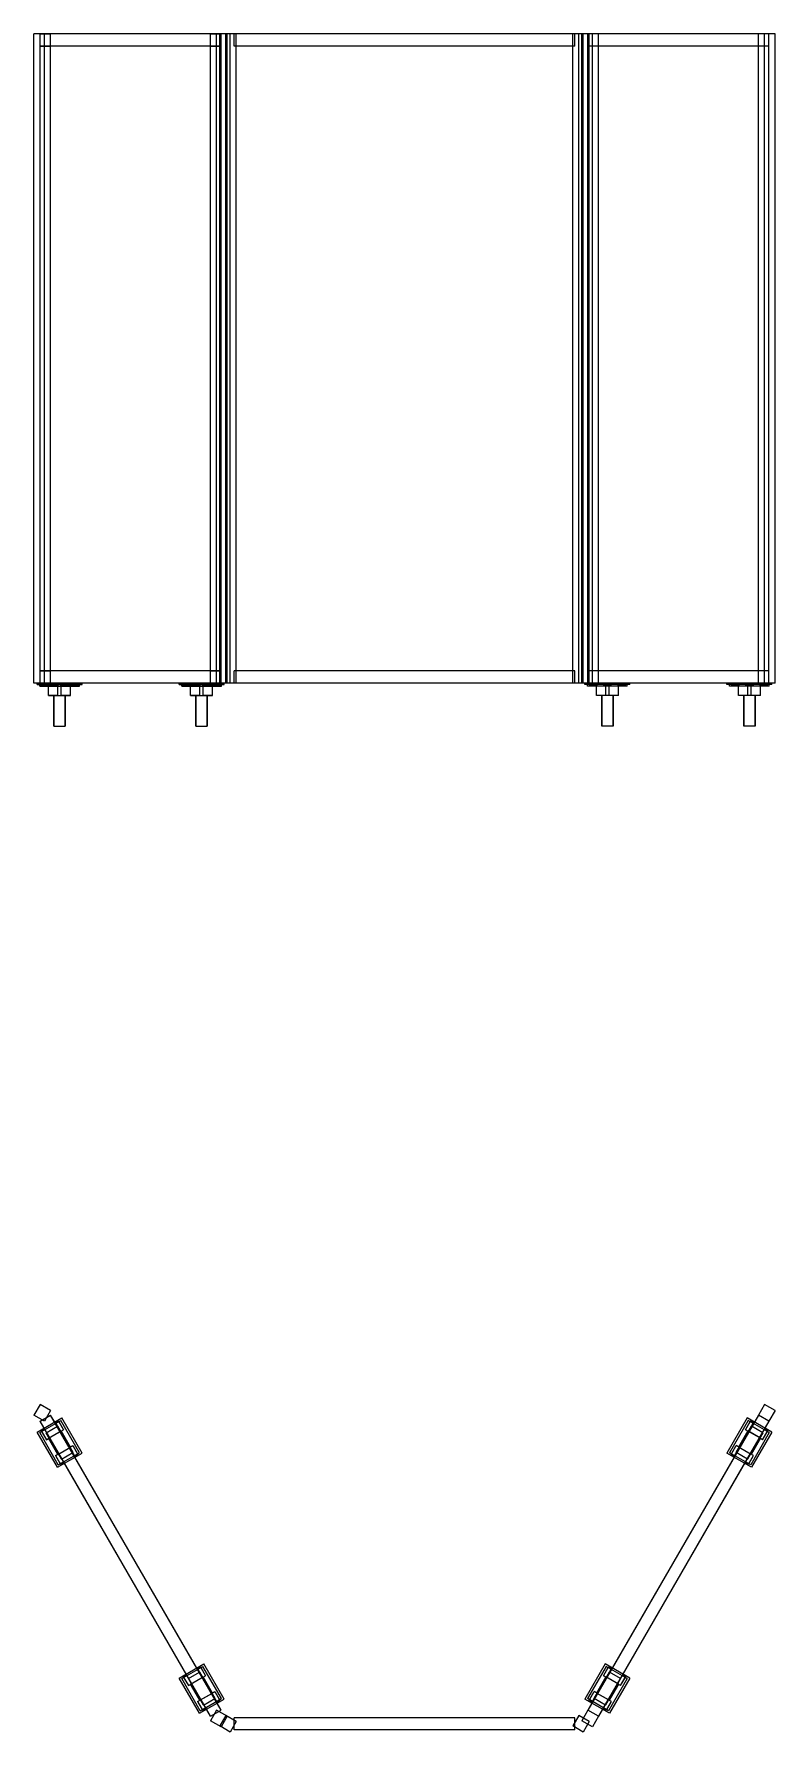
# Model space of a CAD drawing. Header units: millimetres. Extents: x 38 to 363, y 48 to 257.
# Drawn here: x 38 to 129.3, y 48 to 257.3 of the extents above; entities that cross this region are included whole.
import ezdxf

# ---------------------------------------------------------------- set-up
doc = ezdxf.new("R2010")
doc.units = ezdxf.units.MM
doc.layers.add('Frente', color=7, linetype='CONTINUOUS')
doc.layers.add('Planta', color=7, linetype='CONTINUOUS')

msp = doc.modelspace()

# ---------------------------------------------------------------- linework, layer by layer
at = {"layer": 'Frente'}
for p, q in [((38, 177.3), (38, 257.3)), ((38.75, 257.3), (38, 257.3)), ((39.3, 257.3), (38, 257.3)), ((40.05, 257.3), (38.75, 257.3)), ((38.75, 177.3), (38.75, 257.3)), ((38.75, 255.8), (38.75, 257.3)), ((38.75, 257.3), (40.05, 257.3)), ((59.75, 257.3), (38.75, 257.3)), ((38.75, 255.8), (40.05, 255.8)), ((59.75, 255.8), (38.75, 255.8)), ((39.3, 177.3), (39.3, 257.3)), ((40.05, 257.3), (39.3, 257.3)), ((40.05, 177.3), (40.05, 257.3)), ((61.05, 257.3), (40.05, 257.3)), ((40.05, 255.8), (40.05, 257.3)), ((61.05, 255.8), (40.05, 255.8)), ((61.05, 257.3), (59.75, 257.3)), ((59.75, 255.8), (59.75, 257.3)), ((60.5, 257.3), (59.75, 257.3)), ((59.75, 255.8), (59.75, 257.3)), ((59.75, 257.3), (61.05, 257.3)), ((59.75, 178.8), (59.75, 255.8)), ((59.75, 255.8), (61.05, 255.8)), ((61.05, 257.3), (60.5, 257.3)), ((60.5, 255.8), (60.5, 257.3)), ((60.5, 178.8), (60.5, 255.8)), ((62.17, 257.3), (60.88, 257.3)), ((60.88, 177.3), (60.88, 257.3)), ((61.62, 257.3), (60.88, 257.3)), ((61.8, 257.3), (61.05, 257.3)), ((61.05, 255.8), (61.05, 257.3)), ((61.05, 177.3), (61.05, 257.3)), ((61.8, 257.3), (61.05, 257.3)), ((62.65, 257.3), (61.62, 257.3)), ((61.62, 177.3), (61.62, 257.3)), ((61.8, 177.3), (61.8, 257.3)), ((62.17, 177.3), (62.17, 257.3)), ((62.92, 257.3), (62.17, 257.3)), ((62.65, 255.8), (62.65, 257.3)), ((104.65, 257.3), (62.65, 257.3)), ((62.92, 257.3), (62.65, 257.3)), ((62.65, 255.8), (62.65, 257.3)), ((104.65, 257.3), (62.65, 257.3)), ((104.65, 255.8), (62.65, 255.8)), ((104.65, 255.8), (62.65, 255.8)), ((62.92, 255.8), (62.92, 257.3)), ((62.92, 178.8), (62.92, 255.8)), ((105.67, 257.3), (104.38, 257.3)), ((104.38, 255.8), (104.38, 257.3)), ((104.65, 257.3), (104.38, 257.3)), ((104.38, 178.8), (104.38, 255.8)), ((105.12, 257.3), (104.65, 257.3)), ((104.65, 255.8), (104.65, 257.3)), ((104.65, 255.8), (104.65, 257.3)), ((106.25, 257.3), (105.12, 257.3)), ((105.12, 177.3), (105.12, 257.3)), ((106.25, 257.3), (105.5, 257.3)), ((106.8, 257.3), (105.5, 257.3)), ((105.5, 177.3), (105.5, 257.3)), ((105.67, 177.3), (105.67, 257.3)), ((106.42, 257.3), (105.67, 257.3)), ((106.25, 177.3), (106.25, 257.3)), ((106.25, 255.8), (106.25, 257.3)), ((127.25, 257.3), (106.25, 257.3)), ((107.55, 257.3), (106.25, 257.3)), ((107.55, 257.3), (106.25, 257.3)), ((106.42, 257.3), (106.25, 257.3)), ((127.25, 255.8), (106.25, 255.8)), ((107.55, 255.8), (106.25, 255.8)), ((106.42, 177.3), (106.42, 257.3)), ((106.8, 177.3), (106.8, 257.3)), ((107.55, 257.3), (106.8, 257.3)), ((107.55, 255.8), (107.55, 257.3)), ((107.55, 255.8), (107.55, 257.3)), ((128.55, 257.3), (107.55, 257.3)), ((107.55, 178.8), (107.55, 255.8)), ((128.55, 255.8), (107.55, 255.8)), ((127.25, 177.3), (127.25, 257.3)), ((128, 257.3), (127.25, 257.3)), ((127.25, 255.8), (127.25, 257.3)), ((128.55, 257.3), (127.25, 257.3)), ((128.55, 257.3), (127.25, 257.3)), ((128.55, 255.8), (127.25, 255.8)), ((129.3, 257.3), (128, 257.3)), ((128, 177.3), (128, 257.3)), ((128.55, 177.3), (128.55, 257.3)), ((129.3, 257.3), (128.55, 257.3)), ((128.55, 255.8), (128.55, 257.3)), ((129.3, 177.3), (129.3, 257.3)), ((38.75, 177.3), (38.75, 178.8)), ((38.75, 178.8), (40.05, 178.8)), ((59.75, 178.8), (38.75, 178.8)), ((61.05, 178.8), (40.05, 178.8)), ((40.05, 177.3), (40.05, 178.8)), ((59.75, 177.3), (59.75, 178.8)), ((59.75, 177.3), (59.75, 178.8)), ((59.75, 178.8), (61.05, 178.8)), ((60.5, 177.3), (60.5, 178.8)), ((61.05, 177.3), (61.05, 178.8)), ((62.65, 177.3), (62.65, 178.8)), ((104.65, 178.8), (62.65, 178.8)), ((62.65, 177.3), (62.65, 178.8)), ((104.65, 178.8), (62.65, 178.8)), ((62.92, 177.3), (62.92, 178.8)), ((104.38, 177.3), (104.38, 178.8)), ((104.65, 177.3), (104.65, 178.8)), ((104.65, 177.3), (104.65, 178.8)), ((106.25, 177.3), (106.25, 178.8)), ((127.25, 178.8), (106.25, 178.8)), ((107.55, 178.8), (106.25, 178.8)), ((107.55, 177.3), (107.55, 178.8)), ((107.55, 177.3), (107.55, 178.8)), ((128.55, 178.8), (107.55, 178.8)), ((127.25, 177.3), (127.25, 178.8)), ((128.55, 178.8), (127.25, 178.8)), ((128.55, 177.3), (128.55, 178.8)), ((38.75, 177.3), (38, 177.3)), ((39.3, 177.3), (38, 177.3)), ((38.38, 177.1), (38.38, 177.3)), ((40.88, 177.3), (38.38, 177.3)), ((38.38, 177.3), (40.05, 177.3)), ((38.38, 177.1), (41.42, 177.1)), ((40.88, 177.1), (38.38, 177.1)), ((38.71, 176.9), (38.71, 177.1)), ((38.71, 177.1), (41.3, 177.1)), ((40.99, 177.1), (38.71, 177.1)), ((38.71, 176.9), (41.3, 176.9)), ((40.99, 176.9), (38.71, 176.9)), ((40.05, 177.3), (38.75, 177.3)), ((38.75, 177.3), (40.05, 177.3)), ((59.75, 177.3), (38.75, 177.3)), ((38.9, 177.3), (39.53, 177.3)), ((38.9, 177.3), (39.29, 177.3)), ((38.9, 177.1), (38.9, 177.3)), ((38.9, 177.1), (39.53, 177.1)), ((38.9, 177.1), (39.29, 177.1)), ((39.29, 177.3), (39.92, 177.3)), ((39.29, 177.1), (39.29, 177.3)), ((39.29, 177.1), (39.92, 177.1)), ((40.05, 177.3), (39.3, 177.3)), ((39.53, 177.3), (39.92, 177.3)), ((39.53, 177.1), (39.53, 177.3)), ((39.53, 177.1), (39.92, 177.1)), ((39.8, 175.75), (39.8, 176.9)), ((39.8, 176.9), (41.35, 176.9)), ((40.95, 176.9), (39.8, 176.9)), ((39.92, 177.1), (39.92, 177.3)), ((40.05, 177.3), (41.42, 177.3)), ((43.92, 177.3), (40.05, 177.3)), ((40.63, 177.3), (41.26, 177.3)), ((40.63, 177.3), (41.02, 177.3)), ((40.63, 177.1), (40.63, 177.3)), ((40.63, 177.1), (41.26, 177.1)), ((40.63, 177.1), (41.02, 177.1)), ((40.65, 177.3), (41.28, 177.3)), ((40.65, 177.3), (41.04, 177.3)), ((40.65, 177.1), (40.65, 177.3)), ((40.65, 177.1), (41.28, 177.1)), ((40.65, 177.1), (41.04, 177.1)), ((40.88, 177.1), (40.88, 177.3)), ((40.88, 177.3), (43.92, 177.3)), ((40.88, 177.1), (43.92, 177.1)), ((40.95, 175.75), (40.95, 176.9)), ((40.95, 176.9), (42.5, 176.9)), ((40.99, 176.9), (40.99, 177.1)), ((40.99, 177.1), (43.59, 177.1)), ((40.99, 176.9), (43.59, 176.9)), ((41.02, 177.3), (41.65, 177.3)), ((41.02, 177.1), (41.02, 177.3)), ((41.02, 177.1), (41.65, 177.1)), ((41.04, 177.3), (41.67, 177.3)), ((41.04, 177.1), (41.04, 177.3)), ((41.04, 177.1), (41.67, 177.1)), ((41.26, 177.3), (41.65, 177.3)), ((41.26, 177.1), (41.26, 177.3)), ((41.26, 177.1), (41.65, 177.1)), ((41.28, 177.3), (41.67, 177.3)), ((41.28, 177.1), (41.28, 177.3)), ((41.28, 177.1), (41.67, 177.1)), ((41.3, 176.9), (41.3, 177.1)), ((43.59, 177.1), (41.3, 177.1)), ((43.59, 176.9), (41.3, 176.9)), ((41.35, 175.75), (41.35, 176.9)), ((42.5, 176.9), (41.35, 176.9)), ((43.92, 177.3), (41.42, 177.3)), ((41.42, 177.1), (41.42, 177.3)), ((43.92, 177.1), (41.42, 177.1)), ((41.65, 177.1), (41.65, 177.3)), ((41.67, 177.1), (41.67, 177.3)), ((42.38, 177.3), (43.01, 177.3)), ((42.38, 177.3), (42.77, 177.3)), ((42.38, 177.1), (42.38, 177.3)), ((42.38, 177.1), (43.01, 177.1)), ((42.38, 177.1), (42.77, 177.1)), ((42.5, 175.75), (42.5, 176.9)), ((42.77, 177.3), (43.4, 177.3)), ((42.77, 177.1), (42.77, 177.3)), ((42.77, 177.1), (43.4, 177.1)), ((43.01, 177.3), (43.4, 177.3)), ((43.01, 177.1), (43.01, 177.3)), ((43.01, 177.1), (43.4, 177.1)), ((43.4, 177.1), (43.4, 177.3)), ((43.59, 176.9), (43.59, 177.1)), ((58.13, 177.3), (43.92, 177.3)), ((43.92, 177.1), (43.92, 177.3)), ((55.88, 177.1), (55.88, 177.3)), ((55.88, 177.3), (58.92, 177.3)), ((58.38, 177.3), (55.88, 177.3)), ((55.88, 177.1), (58.92, 177.1)), ((58.38, 177.1), (55.88, 177.1)), ((56.21, 176.9), (56.21, 177.1)), ((56.21, 177.1), (58.8, 177.1)), ((58.49, 177.1), (56.21, 177.1)), ((56.21, 176.9), (58.8, 176.9)), ((58.49, 176.9), (56.21, 176.9)), ((56.4, 177.3), (57.03, 177.3)), ((56.4, 177.3), (56.79, 177.3)), ((56.4, 177.1), (56.4, 177.3)), ((56.4, 177.1), (57.03, 177.1)), ((56.4, 177.1), (56.79, 177.1)), ((56.79, 177.3), (57.42, 177.3)), ((56.79, 177.1), (56.79, 177.3)), ((56.79, 177.1), (57.42, 177.1)), ((57.03, 177.3), (57.42, 177.3)), ((57.03, 177.1), (57.03, 177.3)), ((57.03, 177.1), (57.42, 177.1)), ((57.3, 175.75), (57.3, 176.9)), ((57.3, 176.9), (58.85, 176.9)), ((58.45, 176.9), (57.3, 176.9)), ((57.42, 177.1), (57.42, 177.3)), ((61.05, 177.3), (58.13, 177.3)), ((58.13, 177.3), (58.76, 177.3)), ((58.13, 177.3), (58.52, 177.3)), ((58.13, 177.1), (58.13, 177.3)), ((58.13, 177.1), (58.76, 177.1)), ((58.13, 177.1), (58.52, 177.1)), ((58.15, 177.3), (58.78, 177.3)), ((58.15, 177.3), (58.54, 177.3)), ((58.15, 177.1), (58.15, 177.3)), ((58.15, 177.1), (58.78, 177.1)), ((58.15, 177.1), (58.54, 177.1)), ((58.38, 177.1), (58.38, 177.3)), ((58.38, 177.3), (61.42, 177.3)), ((58.38, 177.1), (61.42, 177.1)), ((58.45, 175.75), (58.45, 176.9)), ((58.45, 176.9), (60, 176.9)), ((58.49, 176.9), (58.49, 177.1)), ((58.49, 177.1), (61.09, 177.1)), ((58.49, 176.9), (61.09, 176.9)), ((58.52, 177.3), (59.15, 177.3)), ((58.52, 177.1), (58.52, 177.3)), ((58.52, 177.1), (59.15, 177.1)), ((58.54, 177.3), (59.17, 177.3)), ((58.54, 177.1), (58.54, 177.3)), ((58.54, 177.1), (59.17, 177.1)), ((58.76, 177.3), (59.15, 177.3)), ((58.76, 177.1), (58.76, 177.3)), ((58.76, 177.1), (59.15, 177.1)), ((58.78, 177.3), (59.17, 177.3)), ((58.78, 177.1), (58.78, 177.3)), ((58.78, 177.1), (59.17, 177.1)), ((58.8, 176.9), (58.8, 177.1)), ((61.09, 177.1), (58.8, 177.1)), ((61.09, 176.9), (58.8, 176.9)), ((58.85, 175.75), (58.85, 176.9)), ((60, 176.9), (58.85, 176.9)), ((61.42, 177.3), (58.92, 177.3)), ((58.92, 177.1), (58.92, 177.3)), ((61.42, 177.1), (58.92, 177.1)), ((59.15, 177.1), (59.15, 177.3)), ((59.17, 177.1), (59.17, 177.3)), ((61.05, 177.3), (59.75, 177.3)), ((60.5, 177.3), (59.75, 177.3)), ((59.75, 177.3), (61.05, 177.3)), ((59.88, 177.3), (60.51, 177.3)), ((59.88, 177.3), (60.27, 177.3)), ((59.88, 177.1), (59.88, 177.3)), ((59.88, 177.1), (60.51, 177.1)), ((59.88, 177.1), (60.27, 177.1)), ((60, 175.75), (60, 176.9)), ((60.27, 177.3), (60.9, 177.3)), ((60.27, 177.1), (60.27, 177.3)), ((60.27, 177.1), (60.9, 177.1)), ((61.42, 177.3), (60.5, 177.3)), ((60.51, 177.3), (60.9, 177.3)), ((60.51, 177.1), (60.51, 177.3)), ((60.51, 177.1), (60.9, 177.1)), ((62.17, 177.3), (60.88, 177.3)), ((61.62, 177.3), (60.88, 177.3)), ((60.9, 177.1), (60.9, 177.3)), ((61.8, 177.3), (61.05, 177.3)), ((61.09, 176.9), (61.09, 177.1)), ((61.8, 177.3), (61.42, 177.3)), ((61.42, 177.1), (61.42, 177.3)), ((62.65, 177.3), (61.62, 177.3)), ((62.92, 177.3), (62.17, 177.3)), ((104.65, 177.3), (62.65, 177.3)), ((62.92, 177.3), (62.65, 177.3)), ((104.65, 177.3), (62.65, 177.3)), ((105.67, 177.3), (104.38, 177.3)), ((104.65, 177.3), (104.38, 177.3)), ((105.12, 177.3), (104.65, 177.3)), ((105.88, 177.3), (105.12, 177.3)), ((105.88, 177.3), (105.5, 177.3)), ((106.8, 177.3), (105.5, 177.3)), ((106.42, 177.3), (105.67, 177.3)), ((108.38, 177.3), (105.88, 177.3)), ((105.88, 177.1), (105.88, 177.3)), ((106.25, 177.3), (105.88, 177.3)), ((108.92, 177.3), (105.88, 177.3)), ((106.42, 177.3), (105.88, 177.3)), ((108.38, 177.1), (105.88, 177.1)), ((108.92, 177.1), (105.88, 177.1)), ((106.21, 176.9), (106.21, 177.1)), ((108.8, 177.1), (106.21, 177.1)), ((108.49, 177.1), (106.21, 177.1)), ((108.49, 176.9), (106.21, 176.9)), ((108.8, 176.9), (106.21, 176.9)), ((107.55, 177.3), (106.25, 177.3)), ((107.55, 177.3), (106.25, 177.3)), ((109.17, 177.3), (106.25, 177.3)), ((106.79, 177.3), (106.4, 177.3)), ((106.4, 177.3), (107.03, 177.3)), ((106.4, 177.1), (106.4, 177.3)), ((106.79, 177.1), (106.4, 177.1)), ((106.4, 177.1), (107.03, 177.1)), ((106.79, 177.3), (107.42, 177.3)), ((106.79, 177.1), (106.79, 177.3)), ((106.79, 177.1), (107.42, 177.1)), ((107.55, 177.3), (106.8, 177.3)), ((107.42, 177.3), (107.03, 177.3)), ((107.03, 177.1), (107.03, 177.3)), ((107.42, 177.1), (107.03, 177.1)), ((107.3, 175.75), (107.3, 176.9)), ((108.85, 176.9), (107.3, 176.9)), ((108.45, 176.9), (107.3, 176.9)), ((107.42, 177.1), (107.42, 177.3)), ((128.55, 177.3), (107.55, 177.3)), ((108.52, 177.3), (108.13, 177.3)), ((108.13, 177.3), (108.76, 177.3)), ((108.13, 177.1), (108.13, 177.3)), ((108.52, 177.1), (108.13, 177.1)), ((108.13, 177.1), (108.76, 177.1)), ((108.54, 177.3), (108.15, 177.3)), ((108.15, 177.3), (108.78, 177.3)), ((108.15, 177.1), (108.15, 177.3)), ((108.54, 177.1), (108.15, 177.1)), ((108.15, 177.1), (108.78, 177.1)), ((111.42, 177.3), (108.38, 177.3)), ((108.38, 177.1), (108.38, 177.3)), ((111.42, 177.1), (108.38, 177.1)), ((108.45, 175.75), (108.45, 176.9)), ((110, 176.9), (108.45, 176.9)), ((108.49, 176.9), (108.49, 177.1)), ((111.09, 177.1), (108.49, 177.1)), ((111.09, 176.9), (108.49, 176.9)), ((108.52, 177.3), (109.15, 177.3)), ((108.52, 177.1), (108.52, 177.3)), ((108.52, 177.1), (109.15, 177.1)), ((108.54, 177.3), (109.17, 177.3)), ((108.54, 177.1), (108.54, 177.3)), ((108.54, 177.1), (109.17, 177.1)), ((109.15, 177.3), (108.76, 177.3)), ((108.76, 177.1), (108.76, 177.3)), ((109.15, 177.1), (108.76, 177.1)), ((109.17, 177.3), (108.78, 177.3)), ((108.78, 177.1), (108.78, 177.3)), ((109.17, 177.1), (108.78, 177.1)), ((108.8, 176.9), (108.8, 177.1)), ((111.09, 177.1), (108.8, 177.1)), ((111.09, 176.9), (108.8, 176.9)), ((108.85, 175.75), (108.85, 176.9)), ((110, 176.9), (108.85, 176.9)), ((108.92, 177.1), (108.92, 177.3)), ((111.42, 177.3), (108.92, 177.3)), ((111.42, 177.1), (108.92, 177.1)), ((109.15, 177.1), (109.15, 177.3)), ((123.38, 177.3), (109.17, 177.3)), ((109.17, 177.1), (109.17, 177.3)), ((110.27, 177.3), (109.88, 177.3)), ((109.88, 177.3), (110.51, 177.3)), ((109.88, 177.1), (109.88, 177.3)), ((110.27, 177.1), (109.88, 177.1)), ((109.88, 177.1), (110.51, 177.1)), ((110, 175.75), (110, 176.9)), ((110.27, 177.3), (110.9, 177.3)), ((110.27, 177.1), (110.27, 177.3)), ((110.27, 177.1), (110.9, 177.1)), ((110.9, 177.3), (110.51, 177.3)), ((110.51, 177.1), (110.51, 177.3)), ((110.9, 177.1), (110.51, 177.1)), ((110.9, 177.1), (110.9, 177.3)), ((111.09, 176.9), (111.09, 177.1)), ((111.42, 177.1), (111.42, 177.3)), ((125.88, 177.3), (123.38, 177.3)), ((123.38, 177.1), (123.38, 177.3)), ((127.25, 177.3), (123.38, 177.3)), ((126.42, 177.3), (123.38, 177.3)), ((125.88, 177.1), (123.38, 177.1)), ((126.42, 177.1), (123.38, 177.1)), ((123.71, 176.9), (123.71, 177.1)), ((126.3, 177.1), (123.71, 177.1)), ((125.99, 177.1), (123.71, 177.1)), ((125.99, 176.9), (123.71, 176.9)), ((126.3, 176.9), (123.71, 176.9)), ((124.29, 177.3), (123.9, 177.3)), ((123.9, 177.3), (124.53, 177.3)), ((123.9, 177.1), (123.9, 177.3)), ((124.29, 177.1), (123.9, 177.1)), ((123.9, 177.1), (124.53, 177.1)), ((124.29, 177.3), (124.92, 177.3)), ((124.29, 177.1), (124.29, 177.3)), ((124.29, 177.1), (124.92, 177.1)), ((124.92, 177.3), (124.53, 177.3)), ((124.53, 177.1), (124.53, 177.3)), ((124.92, 177.1), (124.53, 177.1)), ((124.8, 175.75), (124.8, 176.9)), ((126.35, 176.9), (124.8, 176.9)), ((125.95, 176.9), (124.8, 176.9)), ((124.92, 177.1), (124.92, 177.3)), ((126.02, 177.3), (125.63, 177.3)), ((125.63, 177.3), (126.26, 177.3)), ((125.63, 177.1), (125.63, 177.3)), ((126.02, 177.1), (125.63, 177.1)), ((125.63, 177.1), (126.26, 177.1)), ((126.04, 177.3), (125.65, 177.3)), ((125.65, 177.3), (126.28, 177.3)), ((125.65, 177.1), (125.65, 177.3)), ((126.04, 177.1), (125.65, 177.1)), ((125.65, 177.1), (126.28, 177.1)), ((127.25, 177.3), (125.88, 177.3)), ((125.88, 177.1), (125.88, 177.3)), ((128.92, 177.1), (125.88, 177.1)), ((125.95, 175.75), (125.95, 176.9)), ((127.5, 176.9), (125.95, 176.9)), ((125.99, 176.9), (125.99, 177.1)), ((128.59, 177.1), (125.99, 177.1)), ((128.59, 176.9), (125.99, 176.9)), ((126.02, 177.3), (126.65, 177.3)), ((126.02, 177.1), (126.02, 177.3)), ((126.02, 177.1), (126.65, 177.1)), ((126.04, 177.3), (126.67, 177.3)), ((126.04, 177.1), (126.04, 177.3)), ((126.04, 177.1), (126.67, 177.1)), ((126.65, 177.3), (126.26, 177.3)), ((126.26, 177.1), (126.26, 177.3)), ((126.65, 177.1), (126.26, 177.1)), ((126.67, 177.3), (126.28, 177.3)), ((126.28, 177.1), (126.28, 177.3)), ((126.67, 177.1), (126.28, 177.1)), ((126.3, 176.9), (126.3, 177.1)), ((128.59, 177.1), (126.3, 177.1)), ((128.59, 176.9), (126.3, 176.9)), ((126.35, 175.75), (126.35, 176.9)), ((127.5, 176.9), (126.35, 176.9)), ((126.42, 177.1), (126.42, 177.3)), ((128.92, 177.3), (126.42, 177.3)), ((128.92, 177.1), (126.42, 177.1)), ((126.65, 177.1), (126.65, 177.3)), ((126.67, 177.1), (126.67, 177.3)), ((128, 177.3), (127.25, 177.3)), ((128.55, 177.3), (127.25, 177.3)), ((128.55, 177.3), (127.25, 177.3)), ((128.92, 177.3), (127.25, 177.3)), ((127.77, 177.3), (127.38, 177.3)), ((127.38, 177.3), (128.01, 177.3)), ((127.38, 177.1), (127.38, 177.3)), ((127.77, 177.1), (127.38, 177.1)), ((127.38, 177.1), (128.01, 177.1)), ((127.5, 175.75), (127.5, 176.9)), ((127.77, 177.3), (128.4, 177.3)), ((127.77, 177.1), (127.77, 177.3)), ((127.77, 177.1), (128.4, 177.1)), ((129.3, 177.3), (128, 177.3)), ((128.4, 177.3), (128.01, 177.3)), ((128.01, 177.1), (128.01, 177.3)), ((128.4, 177.1), (128.01, 177.1)), ((128.4, 177.1), (128.4, 177.3)), ((129.3, 177.3), (128.55, 177.3)), ((128.59, 176.9), (128.59, 177.1)), ((128.92, 177.1), (128.92, 177.3)), ((39.8, 175.75), (41.35, 175.75)), ((40.95, 175.75), (39.8, 175.75)), ((40.46, 175.75), (41.84, 175.75)), ((40.95, 175.75), (42.5, 175.75)), ((42.5, 175.75), (41.35, 175.75)), ((57.3, 175.75), (58.85, 175.75)), ((58.45, 175.75), (57.3, 175.75)), ((57.96, 175.75), (59.34, 175.75)), ((58.45, 175.75), (60, 175.75)), ((60, 175.75), (58.85, 175.75)), ((108.45, 175.75), (107.3, 175.75)), ((108.85, 175.75), (107.3, 175.75)), ((109.34, 175.75), (107.96, 175.75)), ((110, 175.75), (108.45, 175.75)), ((110, 175.75), (108.85, 175.75)), ((125.95, 175.75), (124.8, 175.75)), ((126.35, 175.75), (124.8, 175.75)), ((126.84, 175.75), (125.46, 175.75)), ((127.5, 175.75), (125.95, 175.75)), ((127.5, 175.75), (126.35, 175.75)), ((40.46, 172), (41.84, 172)), ((57.96, 172), (59.34, 172)), ((109.34, 172), (107.96, 172)), ((126.84, 172), (125.46, 172))]:
    msp.add_line(p, q, dxfattribs=at)
for points in [[(40.46, 175.75), (40.46, 172)], [(40.46, 172), (40.46, 175.75)], [(41.84, 175.75), (41.84, 172)], [(41.84, 172), (41.84, 175.75)], [(57.96, 175.75), (57.96, 172)], [(57.96, 172), (57.96, 175.75)], [(59.34, 175.75), (59.34, 172)], [(59.34, 172), (59.34, 175.75)], [(107.96, 175.75), (107.96, 172)], [(107.96, 172), (107.96, 175.75)], [(109.34, 172), (109.34, 175.75)], [(109.34, 175.75), (109.34, 172)], [(125.46, 175.75), (125.46, 172)], [(125.46, 172), (125.46, 175.75)], [(126.84, 172), (126.84, 175.75)], [(126.84, 175.75), (126.84, 172)]]:
    msp.add_lwpolyline(points, dxfattribs=at)
at = {"layer": 'Planta'}
for p, q in [((38.75, 88.37), (38, 87.07)), ((38.75, 88.37), (38, 87.07)), ((40.05, 87.62), (38.75, 88.37)), ((40.05, 87.62), (38.75, 88.37)), ((128, 88.37), (127.25, 87.07)), ((128, 88.37), (127.25, 87.07)), ((129.3, 87.62), (128, 88.37)), ((129.3, 87.62), (128, 88.37)), ((39.3, 86.32), (38, 87.07)), ((39.3, 86.32), (38, 87.07)), ((38.38, 84.96), (41.42, 86.71)), ((38.38, 84.96), (41.42, 86.71)), ((38.71, 84.9), (41.3, 86.4)), ((38.71, 84.9), (41.3, 86.4)), ((38.75, 86.32), (40.05, 87.07)), ((38.75, 86.32), (40.05, 87.07)), ((38.75, 86.32), (40.05, 87.07)), ((38.75, 86.32), (40.05, 87.07)), ((39.25, 85.46), (38.75, 86.32)), ((59.75, 49.95), (38.75, 86.32)), ((59.75, 49.95), (38.75, 86.32)), ((59.75, 49.95), (38.75, 86.32)), ((40.05, 87.62), (39.3, 86.32)), ((40.05, 87.62), (39.3, 86.32)), ((40.55, 86.21), (40.05, 87.07)), ((61.05, 50.7), (40.05, 87.07)), ((61.05, 50.7), (40.05, 87.07)), ((61.05, 50.7), (40.05, 87.07)), ((43.05, 81.88), (40.55, 86.21)), ((40.63, 86.11), (41.02, 86.33)), ((40.63, 86.11), (41.02, 86.33)), ((40.63, 86.11), (40.68, 86.03)), ((40.63, 86.11), (41.26, 85.03)), ((40.68, 86.03), (41.26, 85.03)), ((41.02, 86.33), (41.07, 86.26)), ((41.02, 86.33), (41.65, 85.25)), ((41.07, 86.26), (41.65, 85.25)), ((43.59, 82.43), (41.3, 86.4)), ((43.59, 82.43), (41.3, 86.4)), ((43.92, 82.38), (41.42, 86.71)), ((43.92, 82.38), (41.42, 86.71)), ((127.25, 87.07), (106.25, 50.7)), ((127.25, 87.07), (106.25, 50.7)), ((127.25, 87.07), (106.25, 50.7)), ((128.55, 86.32), (107.55, 49.95)), ((128.55, 86.32), (107.55, 49.95)), ((128.55, 86.32), (107.55, 49.95)), ((125.88, 86.71), (123.38, 82.38)), ((125.88, 86.71), (123.38, 82.38)), ((125.99, 86.4), (123.71, 82.43)), ((125.99, 86.4), (123.71, 82.43)), ((126.75, 86.21), (124.25, 81.88)), ((125.65, 85.25), (126.28, 86.33)), ((125.65, 85.25), (126.23, 86.26)), ((128.92, 84.96), (125.88, 86.71)), ((128.92, 84.96), (125.88, 86.71)), ((128.59, 84.9), (125.99, 86.4)), ((128.59, 84.9), (125.99, 86.4)), ((126.04, 85.03), (126.67, 86.11)), ((126.04, 85.03), (126.62, 86.03)), ((126.23, 86.26), (126.28, 86.33)), ((126.67, 86.11), (126.28, 86.33)), ((126.67, 86.11), (126.28, 86.33)), ((126.62, 86.03), (126.67, 86.11)), ((127.25, 87.07), (126.75, 86.21)), ((128.55, 86.32), (127.25, 87.07)), ((128.55, 86.32), (127.25, 87.07)), ((128.55, 86.32), (127.25, 87.07)), ((128.55, 86.32), (127.25, 87.07)), ((128.55, 86.32), (127.25, 87.07)), ((128.55, 86.32), (127.25, 87.07)), ((128.55, 86.32), (128.05, 85.46)), ((129.3, 87.62), (128.55, 86.32)), ((129.3, 87.62), (128.55, 86.32)), ((40.88, 80.63), (38.38, 84.96)), ((40.88, 80.63), (38.38, 84.96)), ((40.99, 80.93), (38.71, 84.9)), ((40.99, 80.93), (38.71, 84.9)), ((38.9, 85.11), (39.29, 85.33)), ((38.9, 85.11), (39.29, 85.33)), ((38.9, 85.11), (38.94, 85.03)), ((38.9, 85.11), (39.53, 84.03)), ((38.94, 85.03), (39.53, 84.03)), ((41.75, 81.13), (39.25, 85.46)), ((39.29, 85.33), (39.33, 85.26)), ((39.29, 85.33), (39.92, 84.25)), ((39.33, 85.26), (39.92, 84.25)), ((39.52, 84.89), (40.9, 85.69)), ((39.53, 84.03), (39.92, 84.25)), ((39.53, 84.03), (39.92, 84.25)), ((39.8, 84.21), (41.35, 85.11)), ((39.8, 84.21), (39.88, 84.26)), ((40.95, 82.22), (39.8, 84.21)), ((40.95, 82.22), (39.8, 84.21)), ((39.88, 84.26), (41.27, 85.06)), ((41.26, 85.03), (41.65, 85.25)), ((41.26, 85.03), (41.65, 85.25)), ((41.27, 85.06), (41.35, 85.11)), ((42.5, 83.12), (41.35, 85.11)), ((42.5, 83.12), (41.35, 85.11)), ((125.95, 85.11), (124.8, 83.12)), ((125.95, 85.11), (124.8, 83.12)), ((128.05, 85.46), (125.55, 81.13)), ((126.04, 85.03), (125.65, 85.25)), ((126.04, 85.03), (125.65, 85.25)), ((126.03, 85.06), (125.95, 85.11)), ((127.5, 84.21), (125.95, 85.11)), ((127.42, 84.26), (126.03, 85.06)), ((128.59, 84.9), (126.3, 80.93)), ((128.59, 84.9), (126.3, 80.93)), ((127.5, 84.21), (126.35, 82.22)), ((127.5, 84.21), (126.35, 82.22)), ((127.78, 84.89), (126.39, 85.69)), ((128.92, 84.96), (126.42, 80.63)), ((128.92, 84.96), (126.42, 80.63)), ((127.38, 84.25), (128.01, 85.33)), ((127.38, 84.25), (127.96, 85.26)), ((127.77, 84.03), (127.38, 84.25)), ((127.77, 84.03), (127.38, 84.25)), ((127.5, 84.21), (127.42, 84.26)), ((127.77, 84.03), (128.4, 85.11)), ((127.77, 84.03), (128.35, 85.03)), ((127.96, 85.26), (128.01, 85.33)), ((128.4, 85.11), (128.01, 85.33)), ((128.4, 85.11), (128.01, 85.33)), ((128.35, 85.03), (128.4, 85.11)), ((40.65, 82.08), (41.04, 82.3)), ((40.65, 82.08), (41.04, 82.3)), ((40.65, 82.08), (41.28, 81)), ((40.65, 82.08), (41.23, 81.07)), ((40.88, 80.63), (43.92, 82.38)), ((40.88, 80.63), (43.92, 82.38)), ((40.95, 82.22), (42.5, 83.12)), ((40.95, 82.22), (41.03, 82.27)), ((40.99, 80.93), (43.59, 82.43)), ((40.99, 80.93), (43.59, 82.43)), ((41.03, 82.27), (42.42, 83.07)), ((41.04, 82.3), (41.67, 81.22)), ((41.04, 82.3), (41.62, 81.3)), ((41.39, 81.64), (42.78, 82.44)), ((42.38, 83.08), (42.77, 83.3)), ((42.38, 83.08), (42.77, 83.3)), ((42.38, 83.08), (43.01, 82)), ((42.38, 83.08), (42.96, 82.07)), ((42.42, 83.07), (42.5, 83.12)), ((42.77, 83.3), (43.4, 82.22)), ((42.77, 83.3), (43.35, 82.3)), ((42.96, 82.07), (43.01, 82)), ((43.01, 82), (43.4, 82.22)), ((43.01, 82), (43.4, 82.22)), ((58.05, 55.89), (43.05, 81.88)), ((43.35, 82.3), (43.4, 82.22)), ((124.25, 81.88), (109.25, 55.89)), ((126.42, 80.63), (123.38, 82.38)), ((126.42, 80.63), (123.38, 82.38)), ((126.3, 80.93), (123.71, 82.43)), ((126.3, 80.93), (123.71, 82.43)), ((123.9, 82.22), (124.53, 83.3)), ((123.9, 82.22), (123.94, 82.3)), ((124.29, 82), (123.9, 82.22)), ((124.29, 82), (123.9, 82.22)), ((123.94, 82.3), (124.53, 83.3)), ((124.29, 82), (124.92, 83.08)), ((124.29, 82), (124.33, 82.07)), ((124.33, 82.07), (124.92, 83.08)), ((125.9, 81.64), (124.52, 82.44)), ((124.92, 83.08), (124.53, 83.3)), ((124.92, 83.08), (124.53, 83.3)), ((124.88, 83.07), (124.8, 83.12)), ((126.35, 82.22), (124.8, 83.12)), ((126.27, 82.27), (124.88, 83.07)), ((125.63, 81.22), (126.26, 82.3)), ((125.68, 81.3), (126.26, 82.3)), ((126.02, 81), (126.65, 82.08)), ((126.07, 81.07), (126.65, 82.08)), ((126.65, 82.08), (126.26, 82.3)), ((126.65, 82.08), (126.26, 82.3)), ((126.35, 82.22), (126.27, 82.27)), ((41.23, 81.07), (41.28, 81)), ((41.28, 81), (41.67, 81.22)), ((41.28, 81), (41.67, 81.22)), ((41.62, 81.3), (41.67, 81.22)), ((56.75, 55.14), (41.75, 81.13)), ((125.55, 81.13), (110.55, 55.14)), ((125.63, 81.22), (125.68, 81.3)), ((126.02, 81), (125.63, 81.22)), ((126.02, 81), (125.63, 81.22)), ((126.02, 81), (126.07, 81.07)), ((55.88, 54.64), (58.92, 56.39)), ((55.88, 54.64), (58.92, 56.39)), ((58.38, 50.31), (55.88, 54.64)), ((58.38, 50.31), (55.88, 54.64)), ((56.21, 54.59), (58.8, 56.09)), ((56.21, 54.59), (58.8, 56.09)), ((58.49, 50.62), (56.21, 54.59)), ((58.49, 50.62), (56.21, 54.59)), ((56.4, 54.8), (56.79, 55.02)), ((56.4, 54.8), (56.79, 55.02)), ((56.4, 54.8), (56.44, 54.72)), ((56.4, 54.8), (57.03, 53.72)), ((56.44, 54.72), (57.03, 53.72)), ((59.25, 50.81), (56.75, 55.14)), ((56.79, 55.02), (56.83, 54.95)), ((56.79, 55.02), (57.42, 53.94)), ((56.83, 54.95), (57.42, 53.94)), ((57.02, 54.58), (58.4, 55.38)), ((57.3, 53.9), (58.85, 54.8)), ((57.38, 53.95), (58.77, 54.75)), ((60.55, 51.56), (58.05, 55.89)), ((58.13, 55.8), (58.52, 56.02)), ((58.13, 55.8), (58.52, 56.02)), ((58.13, 55.8), (58.18, 55.72)), ((58.13, 55.8), (58.76, 54.72)), ((58.18, 55.72), (58.76, 54.72)), ((58.52, 56.02), (58.57, 55.95)), ((58.52, 56.02), (59.15, 54.94)), ((58.57, 55.95), (59.15, 54.94)), ((58.76, 54.72), (59.15, 54.94)), ((58.76, 54.72), (59.15, 54.94)), ((58.77, 54.75), (58.85, 54.8)), ((61.09, 52.12), (58.8, 56.09)), ((61.09, 52.12), (58.8, 56.09)), ((60, 52.81), (58.85, 54.8)), ((60, 52.81), (58.85, 54.8)), ((61.42, 52.06), (58.92, 56.39)), ((61.42, 52.06), (58.92, 56.39)), ((108.38, 56.39), (105.88, 52.06)), ((108.38, 56.39), (105.88, 52.06)), ((108.49, 56.09), (106.21, 52.12)), ((108.49, 56.09), (106.21, 52.12)), ((109.25, 55.89), (106.75, 51.56)), ((108.45, 54.8), (107.3, 52.81)), ((108.45, 54.8), (107.3, 52.81)), ((110.55, 55.14), (108.05, 50.81)), ((108.15, 54.94), (108.78, 56.02)), ((108.15, 54.94), (108.73, 55.95)), ((108.54, 54.72), (108.15, 54.94)), ((108.54, 54.72), (108.15, 54.94)), ((111.42, 54.64), (108.38, 56.39)), ((111.42, 54.64), (108.38, 56.39)), ((108.53, 54.75), (108.45, 54.8)), ((110, 53.9), (108.45, 54.8)), ((111.09, 54.59), (108.49, 56.09)), ((111.09, 54.59), (108.49, 56.09)), ((109.92, 53.95), (108.53, 54.75)), ((108.54, 54.72), (109.17, 55.8)), ((108.54, 54.72), (109.12, 55.72)), ((108.73, 55.95), (108.78, 56.02)), ((109.17, 55.8), (108.78, 56.02)), ((109.17, 55.8), (108.78, 56.02)), ((111.09, 54.59), (108.8, 50.62)), ((111.09, 54.59), (108.8, 50.62)), ((110.28, 54.58), (108.89, 55.38)), ((111.42, 54.64), (108.92, 50.31)), ((111.42, 54.64), (108.92, 50.31)), ((109.12, 55.72), (109.17, 55.8)), ((109.88, 53.94), (110.51, 55.02)), ((109.88, 53.94), (110.46, 54.95)), ((110.27, 53.72), (110.9, 54.8)), ((110.27, 53.72), (110.85, 54.72)), ((110.46, 54.95), (110.51, 55.02)), ((110.9, 54.8), (110.51, 55.02)), ((110.9, 54.8), (110.51, 55.02)), ((110.85, 54.72), (110.9, 54.8)), ((57.03, 53.72), (57.42, 53.94)), ((57.03, 53.72), (57.42, 53.94)), ((57.3, 53.9), (57.38, 53.95)), ((58.45, 51.91), (57.3, 53.9)), ((58.45, 51.91), (57.3, 53.9)), ((58.45, 51.91), (60, 52.81)), ((58.53, 51.96), (59.92, 52.76)), ((59.88, 52.77), (60.27, 52.99)), ((59.88, 52.77), (60.27, 52.99)), ((59.88, 52.77), (60.51, 51.69)), ((59.88, 52.77), (60.46, 51.76)), ((59.92, 52.76), (60, 52.81)), ((60.27, 52.99), (60.9, 51.91)), ((60.27, 52.99), (60.85, 51.99)), ((106.4, 51.91), (107.03, 52.99)), ((106.44, 51.99), (107.03, 52.99)), ((106.79, 51.69), (107.42, 52.77)), ((106.83, 51.76), (107.42, 52.77)), ((107.42, 52.77), (107.03, 52.99)), ((107.42, 52.77), (107.03, 52.99)), ((107.38, 52.76), (107.3, 52.81)), ((108.85, 51.91), (107.3, 52.81)), ((108.77, 51.96), (107.38, 52.76)), ((110, 53.9), (108.85, 51.91)), ((110, 53.9), (108.85, 51.91)), ((110.27, 53.72), (109.88, 53.94)), ((110.27, 53.72), (109.88, 53.94)), ((110, 53.9), (109.92, 53.95)), ((58.15, 51.77), (58.54, 51.99)), ((58.15, 51.77), (58.54, 51.99)), ((58.15, 51.77), (58.78, 50.69)), ((58.15, 51.77), (58.73, 50.76)), ((58.38, 50.31), (61.42, 52.06)), ((58.38, 50.31), (61.42, 52.06)), ((58.45, 51.91), (58.53, 51.96)), ((58.49, 50.62), (61.09, 52.12)), ((58.49, 50.62), (61.09, 52.12)), ((58.54, 51.99), (59.17, 50.91)), ((58.54, 51.99), (59.12, 50.99)), ((58.73, 50.76), (58.78, 50.69)), ((58.78, 50.69), (59.17, 50.91)), ((58.78, 50.69), (59.17, 50.91)), ((58.89, 51.33), (60.28, 52.13)), ((59.12, 50.99), (59.17, 50.91)), ((59.75, 49.95), (59.25, 50.81)), ((60.5, 50.7), (59.75, 49.4)), ((59.75, 49.95), (61.05, 50.7)), ((60.5, 50.7), (59.75, 49.4)), ((59.75, 49.95), (61.05, 50.7)), ((59.75, 49.95), (61.05, 50.7)), ((59.75, 49.95), (61.05, 50.7)), ((60.46, 51.76), (60.51, 51.69)), ((61.8, 49.95), (60.5, 50.7)), ((61.8, 49.95), (60.5, 50.7)), ((60.51, 51.69), (60.9, 51.91)), ((60.51, 51.69), (60.9, 51.91)), ((61.05, 50.7), (60.55, 51.56)), ((60.85, 51.99), (60.9, 51.91)), ((106.25, 50.7), (105.5, 49.4)), ((106.25, 50.7), (105.5, 49.4)), ((108.92, 50.31), (105.88, 52.06)), ((108.92, 50.31), (105.88, 52.06)), ((108.8, 50.62), (106.21, 52.12)), ((108.8, 50.62), (106.21, 52.12)), ((106.75, 51.56), (106.25, 50.7)), ((107.55, 49.95), (106.25, 50.7)), ((107.55, 49.95), (106.25, 50.7)), ((107.55, 49.95), (106.25, 50.7)), ((107.55, 49.95), (106.25, 50.7)), ((107.55, 49.95), (106.25, 50.7)), ((107.55, 49.95), (106.25, 50.7)), ((106.4, 51.91), (106.44, 51.99)), ((106.79, 51.69), (106.4, 51.91)), ((106.79, 51.69), (106.4, 51.91)), ((106.79, 51.69), (106.83, 51.76)), ((108.4, 51.33), (107.02, 52.13)), ((108.05, 50.81), (107.55, 49.95)), ((108.13, 50.91), (108.76, 51.99)), ((108.13, 50.91), (108.18, 50.99)), ((108.52, 50.69), (108.13, 50.91)), ((108.52, 50.69), (108.13, 50.91)), ((108.18, 50.99), (108.76, 51.99)), ((108.52, 50.69), (109.15, 51.77)), ((108.52, 50.69), (108.57, 50.76)), ((108.57, 50.76), (109.15, 51.77)), ((109.15, 51.77), (108.76, 51.99)), ((109.15, 51.77), (108.76, 51.99)), ((108.85, 51.91), (108.77, 51.96)), ((61.05, 48.65), (59.75, 49.4)), ((61.05, 48.65), (59.75, 49.4)), ((61.62, 50.05), (60.88, 48.75)), ((61.62, 50.05), (60.88, 48.75)), ((62.17, 48), (60.88, 48.75)), ((62.17, 48), (60.88, 48.75)), ((61.8, 49.95), (61.05, 48.65)), ((61.8, 49.95), (61.05, 48.65)), ((62.92, 49.3), (61.62, 50.05)), ((62.92, 49.3), (61.62, 50.05)), ((62.92, 49.3), (62.17, 48)), ((62.92, 49.3), (62.17, 48)), ((62.65, 48.27), (62.65, 49.77)), ((104.65, 49.77), (62.65, 49.77)), ((62.65, 48.27), (62.65, 49.77)), ((104.65, 49.77), (62.65, 49.77)), ((62.65, 48.27), (62.65, 49.77)), ((62.65, 48.27), (62.65, 49.77)), ((104.65, 49.77), (62.65, 49.77)), ((104.65, 49.77), (62.65, 49.77)), ((104.65, 48.27), (62.65, 48.27)), ((104.65, 48.27), (62.65, 48.27)), ((104.65, 48.27), (62.65, 48.27)), ((104.65, 48.27), (62.65, 48.27)), ((105.12, 50.05), (104.38, 48.75)), ((105.12, 50.05), (104.38, 48.75)), ((105.67, 48), (104.38, 48.75)), ((105.67, 48), (104.38, 48.75)), ((104.65, 48.27), (104.65, 49.77)), ((104.65, 48.27), (104.65, 49.77)), ((104.65, 48.27), (104.65, 49.77)), ((104.65, 48.27), (104.65, 49.77)), ((106.42, 49.3), (105.12, 50.05)), ((106.42, 49.3), (105.12, 50.05)), ((106.8, 48.65), (105.5, 49.4)), ((106.8, 48.65), (105.5, 49.4)), ((106.42, 49.3), (105.67, 48)), ((106.42, 49.3), (105.67, 48)), ((107.55, 49.95), (106.8, 48.65)), ((107.55, 49.95), (106.8, 48.65))]:
    msp.add_line(p, q, dxfattribs=at)
for points in [[(39.52, 84.89), (41.39, 81.64)], [(40.46, 83.27), (39.52, 84.89)], [(40.9, 85.69), (42.78, 82.44)], [(41.84, 84.07), (40.9, 85.69)], [(42.78, 82.44), (41.84, 84.07)], [(124.52, 82.44), (126.39, 85.69)], [(125.46, 84.07), (124.52, 82.44)], [(126.39, 85.69), (125.46, 84.07)], [(125.9, 81.64), (127.78, 84.89)], [(127.78, 84.89), (126.84, 83.27)], [(41.39, 81.64), (40.46, 83.27)], [(126.84, 83.27), (125.9, 81.64)], [(57.02, 54.58), (58.89, 51.33)], [(57.96, 52.95), (57.02, 54.58)], [(58.4, 55.38), (60.28, 52.13)], [(59.34, 53.75), (58.4, 55.38)], [(107.02, 52.13), (108.89, 55.38)], [(108.89, 55.38), (107.96, 53.75)], [(108.4, 51.33), (110.28, 54.58)], [(110.28, 54.58), (109.34, 52.95)], [(58.89, 51.33), (57.96, 52.95)], [(60.28, 52.13), (59.34, 53.75)], [(107.96, 53.75), (107.02, 52.13)], [(109.34, 52.95), (108.4, 51.33)]]:
    msp.add_lwpolyline(points, dxfattribs=at)

doc.saveas('drawing.dxf')
